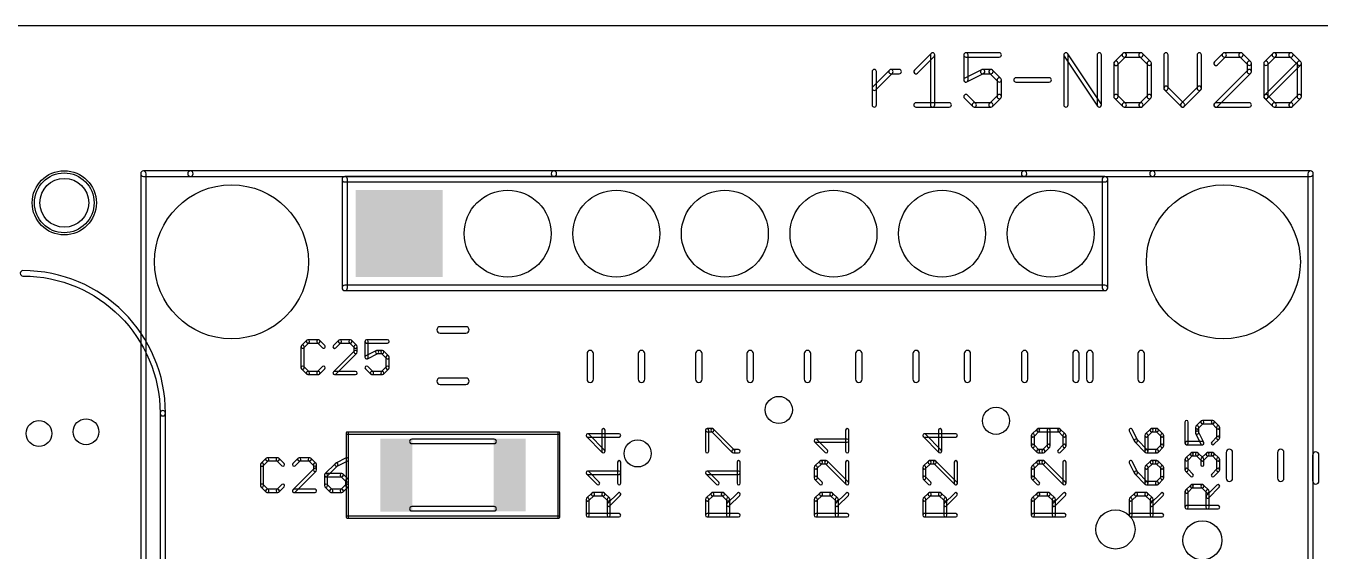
# Model space of a CAD drawing. Extents: x 0 to 96, y -11 to 42.
# Drawn here: x 30.9 to 61.17, y 29.72 to 42 of the extents above; entities that cross this region are included whole.
import ezdxf

# ---------------------------------------------------------------- set-up
doc = ezdxf.new("R2010")
doc.units = 0
for name, color, linetype in [('17', 110, 'CONTINUOUS'), ('18', 110, 'CONTINUOUS'), ('20', 53, 'CONTINUOUS'), ('21', 253, 'CONTINUOUS'), ('39', 12, 'CONTINUOUS'), ('51', 253, 'CONTINUOUS')]:
    doc.layers.add(name, color=color, linetype=linetype)

# ---------------------------------------------------------------- blocks, each defined once
blk = doc.blocks.new('RECT')
blk.add_solid([(-0.5, -0.5), (0.5, -0.5), (-0.5, 0.5), (0.5, 0.5)])
blk = doc.blocks.new('SQUAREP')
blk.add_solid([(-0.5, -0.5), (0.5, -0.5), (-0.5, 0.5), (0.5, 0.5)])
blk = doc.blocks.new('ROUNDP')
blk.add_circle((0, 0), 0.5)
blk = doc.blocks.new('ROUNDV')
blk.add_circle((0, 0), 0.5)

msp = doc.modelspace()

# ---------------------------------------------------------------- linework, layer by layer
at = {"layer": '20'}
msp.add_line((88.0028, 41.9972), (7.9972, 41.9972), dxfattribs=at)
at = {"layer": '21'}
for points in [[(51.7572, 40.8925), (52.147, 41.2823, 1), (52.0752, 41.3541), (51.6854, 40.9643, 1)], [(52.0603, 41.3182), (52.0603, 40.1488, 1), (52.1619, 40.1488), (52.1619, 41.3182, 1)], [(53.6703, 41.369), (52.8907, 41.369, 1), (52.8907, 41.2674), (53.6703, 41.2674, 1)], [(52.8399, 41.3182), (52.8399, 40.7335, 1), (52.9415, 40.7335), (52.9415, 41.3182, 1)], [(55.2803, 40.1488), (55.2803, 41.3182, 1), (55.1787, 41.3182), (55.1787, 40.1488, 1)], [(55.1872, 41.29), (55.9668, 40.1206, 1), (56.0514, 40.177), (55.2718, 41.3464, 1)], [(56.0599, 40.1488), (56.0599, 41.3182, 1), (55.9583, 41.3182), (55.9583, 40.1488, 1)], [(56.5579, 41.3541), (56.363, 41.1592, 1), (56.4348, 41.0874), (56.6297, 41.2823, 1)], [(56.3481, 41.1233), (56.3481, 40.3437, 1), (56.4497, 40.3437), (56.4497, 41.1233, 1)], [(56.9836, 41.369), (56.5938, 41.369, 1), (56.5938, 41.2674), (56.9836, 41.2674, 1)], [(57.2144, 41.1592), (57.0195, 41.3541, 1), (56.9477, 41.2823), (57.1426, 41.0874, 1)], [(57.2293, 40.3437), (57.2293, 41.1233, 1), (57.1277, 41.1233), (57.1277, 40.3437, 1)], [(57.5175, 41.3182), (57.5175, 40.5386, 1), (57.6191, 40.5386), (57.6191, 41.3182, 1)], [(58.3987, 40.5386), (58.3987, 41.3182, 1), (58.2971, 41.3182), (58.2971, 40.5386, 1)], [(58.8967, 41.3541), (58.7018, 41.1592, 1), (58.7736, 41.0874), (58.9685, 41.2823, 1)], [(59.3224, 41.369), (58.9326, 41.369, 1), (58.9326, 41.2674), (59.3224, 41.2674, 1)], [(59.5532, 41.1592), (59.3583, 41.3541, 1), (59.2865, 41.2823), (59.4814, 41.0874, 1)], [(59.5681, 40.9284), (59.5681, 41.1233, 1), (59.4665, 41.1233), (59.4665, 40.9284, 1)], [(59.943, 41.0874), (60.1379, 41.2823, 1), (60.0661, 41.3541), (59.8712, 41.1592, 1)], [(59.9579, 40.3437), (59.9579, 41.1233, 1), (59.8563, 41.1233), (59.8563, 40.3437, 1)], [(59.943, 40.3078), (60.7226, 41.0874, 1), (60.6508, 41.1592), (59.8712, 40.3796, 1)], [(60.102, 41.2674), (60.4918, 41.2674, 1), (60.4918, 41.369), (60.102, 41.369, 1)], [(60.4559, 41.2823), (60.6508, 41.0874, 1), (60.7226, 41.1592), (60.5277, 41.3541, 1)], [(60.6359, 41.1233), (60.6359, 40.3437, 1), (60.7375, 40.3437), (60.7375, 41.1233, 1)], [(50.7976, 40.1488), (50.7976, 40.9284, 1), (50.696, 40.9284), (50.696, 40.1488, 1)], [(50.7827, 40.5027), (51.1725, 40.8925, 1), (51.1007, 40.9643), (50.7109, 40.5745, 1)], [(51.1366, 40.8776), (51.3315, 40.8776, 1), (51.3315, 40.9792), (51.1366, 40.9792, 1)], [(52.9134, 40.6881), (53.3032, 40.883, 1), (53.2578, 40.9738), (52.868, 40.7789, 1)], [(53.2805, 40.8776), (53.4754, 40.8776, 1), (53.4754, 40.9792), (53.2805, 40.9792, 1)], [(53.4395, 40.8925), (53.6344, 40.6976, 1), (53.7062, 40.7694), (53.5113, 40.9643, 1)], [(58.7736, 40.1129), (59.5532, 40.8925, 1), (59.4814, 40.9643), (58.7018, 40.1847, 1)], [(53.6195, 40.7335), (53.6195, 40.3437, 1), (53.7211, 40.3437), (53.7211, 40.7335, 1)], [(54.0601, 40.6827), (54.8397, 40.6827, 1), (54.8397, 40.7843), (54.0601, 40.7843, 1)], [(57.5324, 40.5027), (57.9222, 40.1129, 1), (57.994, 40.1847), (57.6042, 40.5745, 1)], [(57.994, 40.1129), (58.3838, 40.5027, 1), (58.312, 40.5745), (57.9222, 40.1847, 1)], [(53.1215, 40.1847), (52.9266, 40.3796, 1), (52.8548, 40.3078), (53.0497, 40.1129, 1)], [(53.6344, 40.3796), (53.4395, 40.1847, 1), (53.5113, 40.1129), (53.7062, 40.3078, 1)], [(56.363, 40.3078), (56.5579, 40.1129, 1), (56.6297, 40.1847), (56.4348, 40.3796, 1)], [(57.0195, 40.1129), (57.2144, 40.3078, 1), (57.1426, 40.3796), (56.9477, 40.1847, 1)], [(60.1379, 40.1847), (59.943, 40.3796, 1), (59.8712, 40.3078), (60.0661, 40.1129, 1)], [(60.6508, 40.3796), (60.4559, 40.1847, 1), (60.5277, 40.1129), (60.7226, 40.3078, 1)], [(51.7213, 40.098), (52.5009, 40.098, 1), (52.5009, 40.1996), (51.7213, 40.1996, 1)], [(53.4754, 40.1996), (53.0856, 40.1996, 1), (53.0856, 40.098), (53.4754, 40.098, 1)], [(56.5938, 40.098), (56.9836, 40.098, 1), (56.9836, 40.1996), (56.5938, 40.1996, 1)], [(59.5173, 40.1996), (58.7377, 40.1996, 1), (58.7377, 40.098), (59.5173, 40.098, 1)], [(60.4918, 40.1996), (60.102, 40.1996, 1), (60.102, 40.098), (60.4918, 40.098, 1)], [(34.752, 38.6055), (33.652, 38.6055, 1), (33.652, 38.4785), (34.752, 38.4785, 1)], [(33.5885, 38.542), (33.5885, 10.742, 1), (33.7155, 10.742), (33.7155, 38.542, 1)], [(43.252, 38.6055), (34.752, 38.6055, 1), (34.752, 38.4785), (43.252, 38.4785, 1)], [(38.4255, 35.872), (38.4255, 38.412, 1), (38.2985, 38.412), (38.2985, 35.872, 1)], [(56.142, 38.4755), (38.362, 38.4755, 1), (38.362, 38.3485), (56.142, 38.3485, 1)], [(54.252, 38.6055), (43.252, 38.6055, 1), (43.252, 38.4785), (54.252, 38.4785, 1)], [(57.252, 38.6055), (54.252, 38.6055, 1), (54.252, 38.4785), (57.252, 38.4785, 1)], [(56.0785, 38.412), (56.0785, 35.872, 1), (56.2055, 35.872), (56.2055, 38.412, 1)], [(60.952, 38.6055), (57.252, 38.6055, 1), (57.252, 38.4785), (60.952, 38.4785, 1)], [(61.0155, 10.742), (61.0155, 38.542, 1), (60.8885, 38.542), (60.8885, 10.742, 1)], [(34.0421, 32.9438, 1), (34.1691, 32.9438, 0.4142), (30.8356, 36.2773, 1), (30.8356, 36.1503, -0.4142)], [(56.142, 35.9355), (38.362, 35.9355, 1), (38.362, 35.8085), (56.142, 35.8085, 1)], [(40.594, 34.8138), (41.194, 34.8138, 1), (41.194, 34.9662), (40.594, 34.9662, 1)], [(37.472, 34.6478), (37.3492, 34.5249, 1), (37.403, 34.471), (37.5259, 34.5939, 1)], [(37.338, 34.498), (37.338, 34.0065, 1), (37.4142, 34.0065), (37.4142, 34.498, 1)], [(37.7447, 34.6589), (37.499, 34.6589, 1), (37.499, 34.5827), (37.7447, 34.5827, 1)], [(37.8945, 34.5249), (37.7717, 34.6478, 1), (37.7178, 34.5939), (37.8406, 34.471, 1)], [(38.2204, 34.6478), (38.0976, 34.5249, 1), (38.1515, 34.471), (38.2743, 34.5939, 1)], [(38.4931, 34.6589), (38.2474, 34.6589, 1), (38.2474, 34.5827), (38.4931, 34.5827, 1)], [(38.6429, 34.5249), (38.5201, 34.6478, 1), (38.4662, 34.5939), (38.5891, 34.471, 1)], [(38.6541, 34.3751), (38.6541, 34.498, 1), (38.5779, 34.498), (38.5779, 34.3751, 1)], [(39.3644, 34.6589), (38.8729, 34.6589, 1), (38.8729, 34.5827), (39.3644, 34.5827, 1)], [(38.8348, 34.6208), (38.8348, 34.2522, 1), (38.911, 34.2522), (38.911, 34.6208, 1)], [(38.1515, 33.8567), (38.6429, 34.3481, 1), (38.5891, 34.402), (38.0976, 33.9105, 1)], [(38.89, 34.2181), (39.1357, 34.341, 1), (39.1016, 34.4092), (38.8559, 34.2863, 1)], [(39.1187, 34.337), (39.2415, 34.337, 1), (39.2415, 34.4132), (39.1187, 34.4132, 1)], [(39.2146, 34.3481), (39.3375, 34.2253, 1), (39.3914, 34.2792), (39.2685, 34.402, 1)], [(39.3263, 34.2522), (39.3263, 34.0065, 1), (39.4025, 34.0065), (39.4025, 34.2522, 1)], [(44.1802, 33.736), (44.1802, 34.336, 1), (44.0278, 34.336), (44.0278, 33.736, 1)], [(45.3802, 33.736), (45.3802, 34.336, 1), (45.2278, 34.336), (45.2278, 33.736, 1)], [(46.7202, 33.736), (46.7202, 34.336, 1), (46.5678, 34.336), (46.5678, 33.736, 1)], [(47.9202, 33.736), (47.9202, 34.336, 1), (47.7678, 34.336), (47.7678, 33.736, 1)], [(49.2602, 33.736), (49.2602, 34.336, 1), (49.1078, 34.336), (49.1078, 33.736, 1)], [(50.4602, 33.736), (50.4602, 34.336, 1), (50.3078, 34.336), (50.3078, 33.736, 1)], [(51.8002, 33.736), (51.8002, 34.336, 1), (51.6478, 34.336), (51.6478, 33.736, 1)], [(53.0002, 33.736), (53.0002, 34.336, 1), (52.8478, 34.336), (52.8478, 33.736, 1)], [(54.3402, 33.736), (54.3402, 34.336, 1), (54.1878, 34.336), (54.1878, 33.736, 1)], [(55.5402, 33.736), (55.5402, 34.336, 1), (55.3878, 34.336), (55.3878, 33.736, 1)], [(55.8642, 33.736), (55.8642, 34.336, 1), (55.7118, 34.336), (55.7118, 33.736, 1)], [(57.0642, 33.736), (57.0642, 34.336, 1), (56.9118, 34.336), (56.9118, 33.736, 1)], [(37.3492, 33.9795), (37.472, 33.8567, 1), (37.5259, 33.9105), (37.403, 34.0334, 1)], [(37.499, 33.8455), (37.7447, 33.8455, 1), (37.7447, 33.9217), (37.499, 33.9217, 1)], [(37.7717, 33.8567), (37.8945, 33.9795, 1), (37.8406, 34.0334), (37.7178, 33.9105, 1)], [(38.616, 33.9217), (38.1245, 33.9217, 1), (38.1245, 33.8455), (38.616, 33.8455, 1)], [(39.0227, 33.9105), (38.8999, 34.0334, 1), (38.846, 33.9795), (38.9689, 33.8567, 1)], [(39.2415, 33.9217), (38.9958, 33.9217, 1), (38.9958, 33.8455), (39.2415, 33.8455, 1)], [(39.3375, 34.0334), (39.2146, 33.9105, 1), (39.2685, 33.8567), (39.3914, 33.9795, 1)], [(40.594, 33.6138), (41.194, 33.6138, 1), (41.194, 33.7662), (40.594, 33.7662, 1)], [(34.0421, 32.9438), (34.0421, 29.0068, 1), (34.1691, 29.0068), (34.1691, 32.9438, 1)], [(58.013, 32.735), (58.013, 32.2435, 1), (58.0892, 32.2435), (58.0892, 32.735, 1)], [(58.3238, 32.5852), (58.4466, 32.7081, 1), (58.3927, 32.762), (58.2699, 32.6391, 1)], [(58.4197, 32.6969), (58.6654, 32.6969, 1), (58.6654, 32.7731), (58.4197, 32.7731, 1)], [(58.6385, 32.7081), (58.7614, 32.5852, 1), (58.8152, 32.6391), (58.6924, 32.762, 1)], [(44.7802, 32.4624), (44.043, 32.4624, 1), (44.043, 32.3862), (44.7802, 32.3862, 1)], [(44.016, 32.3974), (44.3846, 32.0287, 1), (44.4385, 32.0826), (44.0699, 32.4512, 1)], [(44.4497, 32.0557), (44.4497, 32.5472, 1), (44.3735, 32.5472), (44.3735, 32.0557, 1)], [(46.8751, 32.0557), (46.8751, 32.5472, 1), (46.7989, 32.5472), (46.7989, 32.0557, 1)], [(46.837, 32.5091), (46.9598, 32.5091, 1), (46.9598, 32.5853), (46.837, 32.5853, 1)], [(46.9329, 32.5202), (47.4244, 32.0287, 1), (47.4783, 32.0826), (46.9868, 32.5741, 1)], [(50.1523, 32.0557), (50.1523, 32.5472, 1), (50.0761, 32.5472), (50.0761, 32.0557, 1)], [(52.6542, 32.4624), (51.917, 32.4624, 1), (51.917, 32.3862), (52.6542, 32.3862, 1)], [(51.89, 32.3974), (52.2586, 32.0287, 1), (52.3125, 32.0826), (51.9439, 32.4512, 1)], [(52.3237, 32.0557), (52.3237, 32.5472, 1), (52.2475, 32.5472), (52.2475, 32.0557, 1)], [(54.5529, 32.5741), (54.43, 32.4512, 1), (54.4839, 32.3974), (54.6068, 32.5202, 1)], [(54.4189, 32.4243), (54.4189, 32.1786, 1), (54.4951, 32.1786), (54.4951, 32.4243, 1)], [(55.0713, 32.5853), (54.5798, 32.5853, 1), (54.5798, 32.5091), (55.0713, 32.5091, 1)], [(54.8637, 32.1786), (54.8637, 32.5472, 1), (54.7875, 32.5472), (54.7875, 32.1786, 1)], [(55.2211, 32.4512), (55.0983, 32.5741, 1), (55.0444, 32.5202), (55.1673, 32.3974, 1)], [(55.2323, 32.1786), (55.2323, 32.4243, 1), (55.1561, 32.4243), (55.1561, 32.1786, 1)], [(56.7089, 32.5301), (56.8318, 32.2844, 1), (56.8999, 32.3185), (56.777, 32.5642, 1)], [(57.2075, 32.5741), (57.0846, 32.4512, 1), (57.1385, 32.3974), (57.2614, 32.5202, 1)], [(57.0735, 32.4243), (57.0735, 32.0557, 1), (57.1497, 32.0557), (57.1497, 32.4243, 1)], [(57.3573, 32.5853), (57.2345, 32.5853, 1), (57.2345, 32.5091), (57.3573, 32.5091, 1)], [(57.5071, 32.4512), (57.3843, 32.5741, 1), (57.3304, 32.5202), (57.4533, 32.3974, 1)], [(57.5183, 32.1786), (57.5183, 32.4243, 1), (57.4421, 32.4243), (57.4421, 32.1786, 1)], [(58.3349, 32.4893), (58.3349, 32.6121, 1), (58.2587, 32.6121), (58.2587, 32.4893, 1)], [(58.4538, 32.2606), (58.3309, 32.5063, 1), (58.2627, 32.4722), (58.3856, 32.2265, 1)], [(58.7614, 32.3933), (58.6385, 32.2705, 1), (58.6924, 32.2166), (58.8152, 32.3395, 1)], [(58.7502, 32.6121), (58.7502, 32.3664, 1), (58.8264, 32.3664), (58.8264, 32.6121, 1)], [(47.4513, 32.0176), (47.5742, 32.0176, 1), (47.5742, 32.0938), (47.4513, 32.0938, 1)], [(49.6497, 32.0826), (49.4039, 32.3284, 1), (49.35, 32.2745), (49.5958, 32.0287, 1)], [(49.377, 32.2633), (50.1142, 32.2633, 1), (50.1142, 32.3395), (49.377, 32.3395, 1)], [(54.43, 32.1516), (54.5529, 32.0287, 1), (54.6068, 32.0826), (54.4839, 32.2055, 1)], [(54.5798, 32.0176), (54.7027, 32.0176, 1), (54.7027, 32.0938), (54.5798, 32.0938, 1)], [(54.7297, 32.0287), (54.8525, 32.1516, 1), (54.7986, 32.2055), (54.6758, 32.0826, 1)], [(55.0983, 32.0287), (55.2211, 32.1516, 1), (55.1673, 32.2055), (55.0444, 32.0826, 1)], [(56.8389, 32.2745), (57.0846, 32.0287, 1), (57.1385, 32.0826), (56.8928, 32.3284, 1)], [(57.1116, 32.0176), (57.3573, 32.0176, 1), (57.3573, 32.0938), (57.1116, 32.0938, 1)], [(57.3843, 32.0287), (57.5071, 32.1516, 1), (57.4533, 32.2055), (57.3304, 32.0826, 1)], [(58.0511, 32.2054), (58.4197, 32.2054, 1), (58.4197, 32.2816), (58.0511, 32.2816, 1)], [(59.1281, 31.4246), (59.1281, 32.0246, 1), (58.9757, 32.0246), (58.9757, 31.4246, 1)], [(60.3281, 31.4246), (60.3281, 32.0246, 1), (60.1757, 32.0246), (60.1757, 31.4246, 1)], [(36.5222, 31.8919), (36.3993, 31.769, 1), (36.4532, 31.7151), (36.5761, 31.838, 1)], [(36.7949, 31.903), (36.5491, 31.903, 1), (36.5491, 31.8268), (36.7949, 31.8268, 1)], [(36.9447, 31.769), (36.8218, 31.8919, 1), (36.7679, 31.838), (36.8908, 31.7151, 1)], [(37.2706, 31.8919), (37.1477, 31.769, 1), (37.2016, 31.7151), (37.3245, 31.838, 1)], [(37.5433, 31.903), (37.2975, 31.903, 1), (37.2975, 31.8268), (37.5433, 31.8268, 1)], [(37.6931, 31.769), (37.5702, 31.8919, 1), (37.5163, 31.838), (37.6392, 31.7151, 1)], [(38.3975, 31.899), (38.1518, 31.7761, 1), (38.1859, 31.708), (38.4316, 31.8309, 1)], [(44.8183, 31.3073), (44.8183, 31.7988, 1), (44.7421, 31.7988), (44.7421, 31.3073, 1)], [(47.6123, 31.3073), (47.6123, 31.7988, 1), (47.5361, 31.7988), (47.5361, 31.3073, 1)], [(49.4729, 31.8257), (49.35, 31.7028, 1), (49.4039, 31.6489), (49.5268, 31.7718, 1)], [(49.6227, 31.8369), (49.4998, 31.8369, 1), (49.4998, 31.7607), (49.6227, 31.7607, 1)], [(50.1411, 31.3342), (49.6497, 31.8257, 1), (49.5958, 31.7718), (50.0873, 31.2803, 1)], [(50.0761, 31.7988), (50.0761, 31.3073, 1), (50.1523, 31.3073), (50.1523, 31.7988, 1)], [(52.0129, 31.8257), (51.89, 31.7028, 1), (51.9439, 31.6489), (52.0668, 31.7718, 1)], [(52.1627, 31.8369), (52.0398, 31.8369, 1), (52.0398, 31.7607), (52.1627, 31.7607, 1)], [(52.6811, 31.3342), (52.1897, 31.8257, 1), (52.1358, 31.7718), (52.6273, 31.2803, 1)], [(52.6161, 31.7988), (52.6161, 31.3073, 1), (52.6923, 31.3073), (52.6923, 31.7988, 1)], [(54.5529, 31.8257), (54.43, 31.7028, 1), (54.4839, 31.6489), (54.6068, 31.7718, 1)], [(54.7027, 31.8369), (54.5798, 31.8369, 1), (54.5798, 31.7607), (54.7027, 31.7607, 1)], [(55.2211, 31.3342), (54.7297, 31.8257, 1), (54.6758, 31.7718), (55.1673, 31.2803, 1)], [(55.1561, 31.7988), (55.1561, 31.3073, 1), (55.2323, 31.3073), (55.2323, 31.7988, 1)], [(56.7089, 31.7817), (56.8318, 31.536, 1), (56.8999, 31.57), (56.777, 31.8158, 1)], [(57.2075, 31.8257), (57.0846, 31.7028, 1), (57.1385, 31.6489), (57.2614, 31.7718, 1)], [(57.3573, 31.8369), (57.2345, 31.8369, 1), (57.2345, 31.7607), (57.3573, 31.7607, 1)], [(57.5071, 31.7028), (57.3843, 31.8257, 1), (57.3304, 31.7718), (57.4533, 31.6489, 1)], [(58.078, 31.8368), (58.2009, 31.9597, 1), (58.147, 32.0135), (58.0241, 31.8907, 1)], [(58.0892, 31.618), (58.0892, 31.8637, 1), (58.013, 31.8637), (58.013, 31.618, 1)], [(58.1739, 31.9485), (58.2968, 31.9485, 1), (58.2968, 32.0247), (58.1739, 32.0247, 1)], [(58.2699, 31.9597), (58.3927, 31.8368, 1), (58.4466, 31.8907), (58.3238, 32.0135, 1)], [(58.4466, 31.8368), (58.5695, 31.9597, 1), (58.5156, 32.0135), (58.3927, 31.8907, 1)], [(58.3816, 31.8637), (58.3816, 31.7409, 1), (58.4578, 31.7409), (58.4578, 31.8637, 1)], [(58.5426, 31.9485), (58.6654, 31.9485, 1), (58.6654, 32.0247), (58.5426, 32.0247, 1)], [(58.6385, 31.9597), (58.7614, 31.8368, 1), (58.8152, 31.8907), (58.6924, 32.0135, 1)], [(58.7502, 31.8637), (58.7502, 31.618, 1), (58.8264, 31.618), (58.8264, 31.8637, 1)], [(61.1474, 31.3611), (61.1474, 31.9611, 1), (60.995, 31.9611), (60.995, 31.3611, 1)], [(36.3882, 31.7421), (36.3882, 31.2506, 1), (36.4644, 31.2506), (36.4644, 31.7421, 1)], [(37.2016, 31.1008), (37.6931, 31.5922, 1), (37.6392, 31.6461), (37.1477, 31.1546, 1)], [(37.7043, 31.6192), (37.7043, 31.7421, 1), (37.6281, 31.7421), (37.6281, 31.6192, 1)], [(38.1419, 31.769), (37.8961, 31.5233, 1), (37.95, 31.4694), (38.1958, 31.7151, 1)], [(37.885, 31.4963), (37.885, 31.2506, 1), (37.9612, 31.2506), (37.9612, 31.4963, 1)], [(38.2917, 31.5344), (37.9231, 31.5344, 1), (37.9231, 31.4582), (38.2917, 31.4582, 1)], [(38.4415, 31.4004), (38.3186, 31.5233, 1), (38.2648, 31.4694), (38.3876, 31.3465, 1)], [(44.3157, 31.3342), (44.0699, 31.58, 1), (44.016, 31.5261), (44.2618, 31.2803, 1)], [(44.043, 31.5149), (44.7802, 31.5149, 1), (44.7802, 31.5911), (44.043, 31.5911, 1)], [(47.1097, 31.3342), (46.8639, 31.58, 1), (46.81, 31.5261), (47.0558, 31.2803, 1)], [(46.837, 31.5149), (47.5742, 31.5149, 1), (47.5742, 31.5911), (46.837, 31.5911, 1)], [(49.3389, 31.6759), (49.3389, 31.4301, 1), (49.4151, 31.4301), (49.4151, 31.6759, 1)], [(51.8789, 31.6759), (51.8789, 31.4301, 1), (51.9551, 31.4301), (51.9551, 31.6759, 1)], [(54.4189, 31.6759), (54.4189, 31.4301, 1), (54.4951, 31.4301), (54.4951, 31.6759, 1)], [(56.8389, 31.5261), (57.0846, 31.2803, 1), (57.1385, 31.3342), (56.8928, 31.58, 1)], [(57.0735, 31.6759), (57.0735, 31.3073, 1), (57.1497, 31.3073), (57.1497, 31.6759, 1)], [(57.5183, 31.4301), (57.5183, 31.6759, 1), (57.4421, 31.6759), (57.4421, 31.4301, 1)], [(58.2009, 31.5221), (58.078, 31.6449, 1), (58.0241, 31.591), (58.147, 31.4682, 1)], [(58.7614, 31.6449), (58.6385, 31.5221, 1), (58.6924, 31.4682), (58.8152, 31.591, 1)], [(36.3993, 31.2236), (36.5222, 31.1008, 1), (36.5761, 31.1546), (36.4532, 31.2775, 1)], [(36.8218, 31.1008), (36.9447, 31.2236, 1), (36.8908, 31.2775), (36.7679, 31.1546, 1)], [(37.8961, 31.2236), (38.019, 31.1008, 1), (38.0729, 31.1546), (37.95, 31.2775, 1)], [(38.3186, 31.1008), (38.4415, 31.2236, 1), (38.3876, 31.2775), (38.2648, 31.1546, 1)], [(38.4527, 31.2506), (38.4527, 31.3734, 1), (38.3765, 31.3734), (38.3765, 31.2506, 1)], [(49.35, 31.4032), (49.4729, 31.2803, 1), (49.5268, 31.3342), (49.4039, 31.4571, 1)], [(51.89, 31.4032), (52.0129, 31.2803, 1), (52.0668, 31.3342), (51.9439, 31.4571, 1)], [(54.43, 31.4032), (54.5529, 31.2803, 1), (54.6068, 31.3342), (54.4839, 31.4571, 1)], [(57.1116, 31.2692), (57.3573, 31.2692, 1), (57.3573, 31.3454), (57.1116, 31.3454, 1)], [(57.3843, 31.2803), (57.5071, 31.4032, 1), (57.4533, 31.4571), (57.3304, 31.3342, 1)], [(58.078, 31.0884), (58.2009, 31.2112, 1), (58.147, 31.2651), (58.0241, 31.1423, 1)], [(58.1739, 31.2001), (58.4197, 31.2001, 1), (58.4197, 31.2763), (58.1739, 31.2763, 1)], [(58.3927, 31.2112), (58.5156, 31.0884, 1), (58.5695, 31.1423), (58.4466, 31.2651, 1)], [(58.5695, 30.9655), (58.8152, 31.2112, 1), (58.7614, 31.2651), (58.5156, 31.0194, 1)], [(36.5491, 31.0896), (36.7949, 31.0896, 1), (36.7949, 31.1658), (36.5491, 31.1658, 1)], [(37.6662, 31.1658), (37.1747, 31.1658, 1), (37.1747, 31.0896), (37.6662, 31.0896, 1)], [(38.046, 31.0896), (38.2917, 31.0896, 1), (38.2917, 31.1658), (38.046, 31.1658, 1)], [(44.0699, 30.9005), (44.1928, 31.0234, 1), (44.1389, 31.0773), (44.016, 30.9544, 1)], [(44.0811, 30.5589), (44.0811, 30.9275, 1), (44.0049, 30.9275), (44.0049, 30.5589, 1)], [(44.1658, 31.0122), (44.4116, 31.0122, 1), (44.4116, 31.0884), (44.1658, 31.0884, 1)], [(44.3846, 31.0234), (44.5075, 30.9005, 1), (44.5614, 30.9544), (44.4385, 31.0773, 1)], [(44.5614, 30.7777), (44.8071, 31.0234, 1), (44.7533, 31.0773), (44.5075, 30.8315, 1)], [(44.4964, 30.9275), (44.4964, 30.5589, 1), (44.5726, 30.5589), (44.5726, 30.9275, 1)], [(46.8639, 30.9005), (46.9868, 31.0234, 1), (46.9329, 31.0773), (46.81, 30.9544, 1)], [(46.8751, 30.5589), (46.8751, 30.9275, 1), (46.7989, 30.9275), (46.7989, 30.5589, 1)], [(46.9598, 31.0122), (47.2056, 31.0122, 1), (47.2056, 31.0884), (46.9598, 31.0884, 1)], [(47.1786, 31.0234), (47.3015, 30.9005, 1), (47.3554, 30.9544), (47.2325, 31.0773, 1)], [(47.3554, 30.7777), (47.6011, 31.0234, 1), (47.5473, 31.0773), (47.3015, 30.8315, 1)], [(47.2904, 30.9275), (47.2904, 30.5589, 1), (47.3666, 30.5589), (47.3666, 30.9275, 1)], [(49.4039, 30.9005), (49.5268, 31.0234, 1), (49.4729, 31.0773), (49.35, 30.9544, 1)], [(49.4151, 30.5589), (49.4151, 30.9275, 1), (49.3389, 30.9275), (49.3389, 30.5589, 1)], [(49.4998, 31.0122), (49.7456, 31.0122, 1), (49.7456, 31.0884), (49.4998, 31.0884, 1)], [(49.7186, 31.0234), (49.8415, 30.9005, 1), (49.8954, 30.9544), (49.7725, 31.0773, 1)], [(49.8954, 30.7777), (50.1411, 31.0234, 1), (50.0873, 31.0773), (49.8415, 30.8315, 1)], [(49.8304, 30.9275), (49.8304, 30.5589, 1), (49.9066, 30.5589), (49.9066, 30.9275, 1)], [(51.9439, 30.9005), (52.0668, 31.0234, 1), (52.0129, 31.0773), (51.89, 30.9544, 1)], [(51.9551, 30.5589), (51.9551, 30.9275, 1), (51.8789, 30.9275), (51.8789, 30.5589, 1)], [(52.0398, 31.0122), (52.2856, 31.0122, 1), (52.2856, 31.0884), (52.0398, 31.0884, 1)], [(52.2586, 31.0234), (52.3815, 30.9005, 1), (52.4354, 30.9544), (52.3125, 31.0773, 1)], [(52.4354, 30.7777), (52.6811, 31.0234, 1), (52.6273, 31.0773), (52.3815, 30.8315, 1)], [(52.3704, 30.9275), (52.3704, 30.5589, 1), (52.4466, 30.5589), (52.4466, 30.9275, 1)], [(54.4839, 30.9005), (54.6068, 31.0234, 1), (54.5529, 31.0773), (54.43, 30.9544, 1)], [(54.4951, 30.5589), (54.4951, 30.9275, 1), (54.4189, 30.9275), (54.4189, 30.5589, 1)], [(54.5798, 31.0122), (54.8256, 31.0122, 1), (54.8256, 31.0884), (54.5798, 31.0884, 1)], [(54.7986, 31.0234), (54.9215, 30.9005, 1), (54.9754, 30.9544), (54.8525, 31.0773, 1)], [(54.9754, 30.7777), (55.2211, 31.0234, 1), (55.1673, 31.0773), (54.9215, 30.8315, 1)], [(54.9104, 30.9275), (54.9104, 30.5589, 1), (54.9866, 30.5589), (54.9866, 30.9275, 1)], [(56.7699, 30.9005), (56.8928, 31.0234, 1), (56.8389, 31.0773), (56.716, 30.9544, 1)], [(56.7811, 30.5589), (56.7811, 30.9275, 1), (56.7049, 30.9275), (56.7049, 30.5589, 1)], [(56.8658, 31.0122), (57.1116, 31.0122, 1), (57.1116, 31.0884), (56.8658, 31.0884, 1)], [(57.0846, 31.0234), (57.2075, 30.9005, 1), (57.2614, 30.9544), (57.1385, 31.0773, 1)], [(57.2614, 30.7777), (57.5071, 31.0234, 1), (57.4533, 31.0773), (57.2075, 30.8315, 1)], [(57.1964, 30.9275), (57.1964, 30.5589, 1), (57.2726, 30.5589), (57.2726, 30.9275, 1)], [(58.0892, 30.7467), (58.0892, 31.1153, 1), (58.013, 31.1153), (58.013, 30.7467, 1)], [(58.5045, 31.1153), (58.5045, 30.7467, 1), (58.5807, 30.7467), (58.5807, 31.1153, 1)], [(44.7802, 30.597), (44.043, 30.597, 1), (44.043, 30.5208), (44.7802, 30.5208, 1)], [(47.5742, 30.597), (46.837, 30.597, 1), (46.837, 30.5208), (47.5742, 30.5208, 1)], [(50.1142, 30.597), (49.377, 30.597, 1), (49.377, 30.5208), (50.1142, 30.5208, 1)], [(52.6542, 30.597), (51.917, 30.597, 1), (51.917, 30.5208), (52.6542, 30.5208, 1)], [(55.1942, 30.597), (54.457, 30.597, 1), (54.457, 30.5208), (55.1942, 30.5208, 1)], [(57.4802, 30.597), (56.743, 30.597, 1), (56.743, 30.5208), (57.4802, 30.5208, 1)], [(58.7883, 30.7848), (58.0511, 30.7848, 1), (58.0511, 30.7086), (58.7883, 30.7086, 1)]]:
    msp.add_lwpolyline(points, format="xyb", close=True, dxfattribs=at)
at = {"layer": '39'}
for points in [[(34.0421, 32.9438, 1), (34.1691, 32.9438, 0.4142), (30.8356, 36.2773, 1), (30.8356, 36.1503, -0.4142)], [(34.0421, 32.9438), (34.0421, 29.0068, 1), (34.1691, 29.0068), (34.1691, 32.9438, 1)], [(38.421, 32.4536), (43.367, 32.4536, 1), (43.367, 32.5044), (38.421, 32.5044, 1)], [(38.4464, 30.513), (38.4464, 32.479, 1), (38.3956, 32.479), (38.3956, 30.513, 1)], [(43.3416, 32.479), (43.3416, 30.513, 1), (43.3924, 30.513), (43.3924, 32.479, 1)], [(43.367, 30.5384), (38.421, 30.5384, 1), (38.421, 30.4876), (43.367, 30.4876, 1)]]:
    msp.add_lwpolyline(points, format="xyb", close=True, dxfattribs=at)
at = {"layer": '51'}
for points in [[(41.859, 32.3338), (39.929, 32.3338, 1), (39.929, 32.2322), (41.859, 32.2322, 1)], [(41.859, 30.7598), (39.929, 30.7598, 1), (39.929, 30.6582), (41.859, 30.6582, 1)]]:
    msp.add_lwpolyline(points, format="xyb", close=True, dxfattribs=at)
for radius in [0.6985, 0.5715]:
    msp.add_circle((31.8016, 37.862), radius, dxfattribs=at)

# ---------------------------------------------------------------- block references
at = {"layer": '17', "rotation": 90}
for name, p, xscale, yscale in [('ROUNDP', (31.8016, 37.862), 1.5, 1.5), ('ROUNDP', (31.8016, 37.862), 1.5, 1.5), ('SQUAREP', (39.632, 37.142), 2.032, 2.032), ('SQUAREP', (39.632, 37.142), 2.032, 2.032), ('ROUNDP', (42.172, 37.142), 2.032, 2.032), ('ROUNDP', (42.172, 37.142), 2.032, 2.032), ('ROUNDP', (44.712, 37.142), 2.032, 2.032), ('ROUNDP', (44.712, 37.142), 2.032, 2.032), ('ROUNDP', (47.252, 37.142), 2.032, 2.032), ('ROUNDP', (47.252, 37.142), 2.032, 2.032), ('ROUNDP', (49.792, 37.142), 2.032, 2.032), ('ROUNDP', (49.792, 37.142), 2.032, 2.032), ('ROUNDP', (52.332, 37.142), 2.032, 2.032), ('ROUNDP', (52.332, 37.142), 2.032, 2.032), ('ROUNDP', (54.872, 37.142), 2.032, 2.032), ('ROUNDP', (54.872, 37.142), 2.032, 2.032)]:
    msp.add_blockref(name, p, dxfattribs=dict(at, xscale=xscale, yscale=yscale))
at = {"layer": '17', "xscale": 3.6, "yscale": 3.6}
for p in [(35.712, 36.482), (35.712, 36.482), (58.912, 36.482), (58.912, 36.482)]:
    msp.add_blockref('ROUNDP', p, dxfattribs=at)
at = {"layer": '18'}
for p, xscale, yscale in [((48.514, 33.02), 0.635, 0.635), ((48.514, 33.02), 0.635, 0.635), ((53.594, 32.766), 0.635, 0.635), ((53.594, 32.766), 0.635, 0.635), ((31.21, 32.47), 0.6035, 0.6035), ((31.21, 32.47), 0.6035, 0.6035), ((32.31, 32.51), 0.6035, 0.6035), ((32.31, 32.51), 0.6035, 0.6035), ((45.212, 32.004), 0.635, 0.635), ((45.212, 32.004), 0.635, 0.635), ((56.388, 30.226), 0.9144, 0.9144), ((56.388, 30.226), 0.9144, 0.9144), ((58.42, 29.972), 0.9144, 0.9144), ((58.42, 29.972), 0.9144, 0.9144)]:
    msp.add_blockref('ROUNDV', p, dxfattribs=dict(at, xscale=xscale, yscale=yscale))
at = {"layer": '51', "xscale": 0.7501, "yscale": 1.7, "rotation": 180}
for p in [(39.5673, 31.4951), (42.2208, 31.4969)]:
    msp.add_blockref('RECT', p, dxfattribs=at)

doc.saveas('drawing.dxf')
